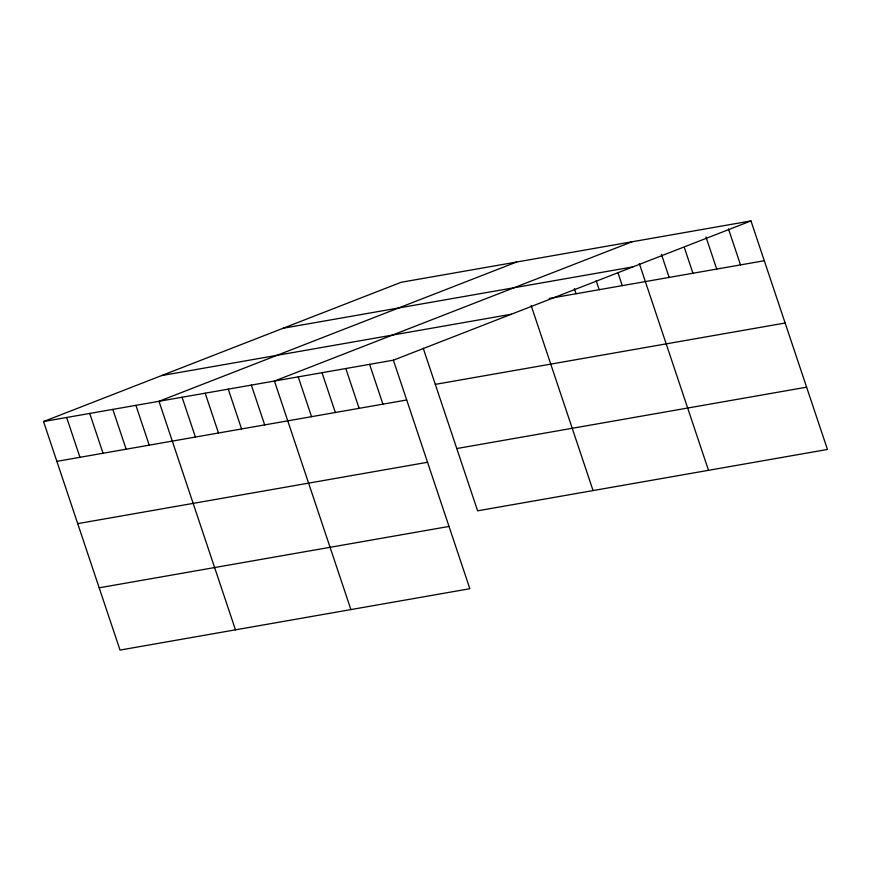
<?xml version="1.0" encoding="UTF-8"?>
<svg xmlns="http://www.w3.org/2000/svg" width="871" height="871" viewBox="0 0 871 871"><rect width="100%" height="100%" fill="white"/><g stroke="black" fill="none" stroke-linecap="round" stroke-linejoin="round"><path stroke-width="1.31" d="M43.55 421.542L393.387 360.18L469.85 588.72L120.024 650.082L43.55 421.542L401.15 282.28L750.976 220.918L827.45 449.458L477.613 510.82L423.219 348.248M516.59 262.029L158.99 401.291L235.464 629.831M632.041 241.779L274.441 381.041L350.904 609.58M393.387 360.18L750.976 220.918M283.14 328.236L632.977 266.874M549.155 298.47L764.303 260.723M161.56 375.586L511.386 314.224M435.304 384.372L785.141 323.01M56.865 461.358L406.703 399.985M456.774 448.543L806.611 387.181M77.715 523.634L427.541 462.272M99.185 587.805L449.011 526.443M728.483 228.942L740.513 264.904M705.978 236.966L716.724 269.074M684.345 247.56L692.935 273.244M661.416 254.299L669.146 277.414M639.347 263.608L708.504 470.318M617.975 272.797L622.264 285.644M596.178 280.702L599.183 289.695M574.37 288.606L576.09 293.745M531.168 305.579L593.064 490.569M369.598 364.35L382.913 404.166M345.809 368.52L359.124 408.336M322.02 372.701L335.335 412.506M298.23 376.871L311.546 416.686M251.349 385.091L264.675 424.906M228.267 389.141L241.583 428.957M205.175 393.191L218.49 433.007M182.083 397.241L195.409 437.057M135.909 405.342L149.224 445.157M112.816 409.392L126.143 449.207M89.724 413.442L103.05 453.258M66.642 417.492L79.958 457.308"/></g></svg>
